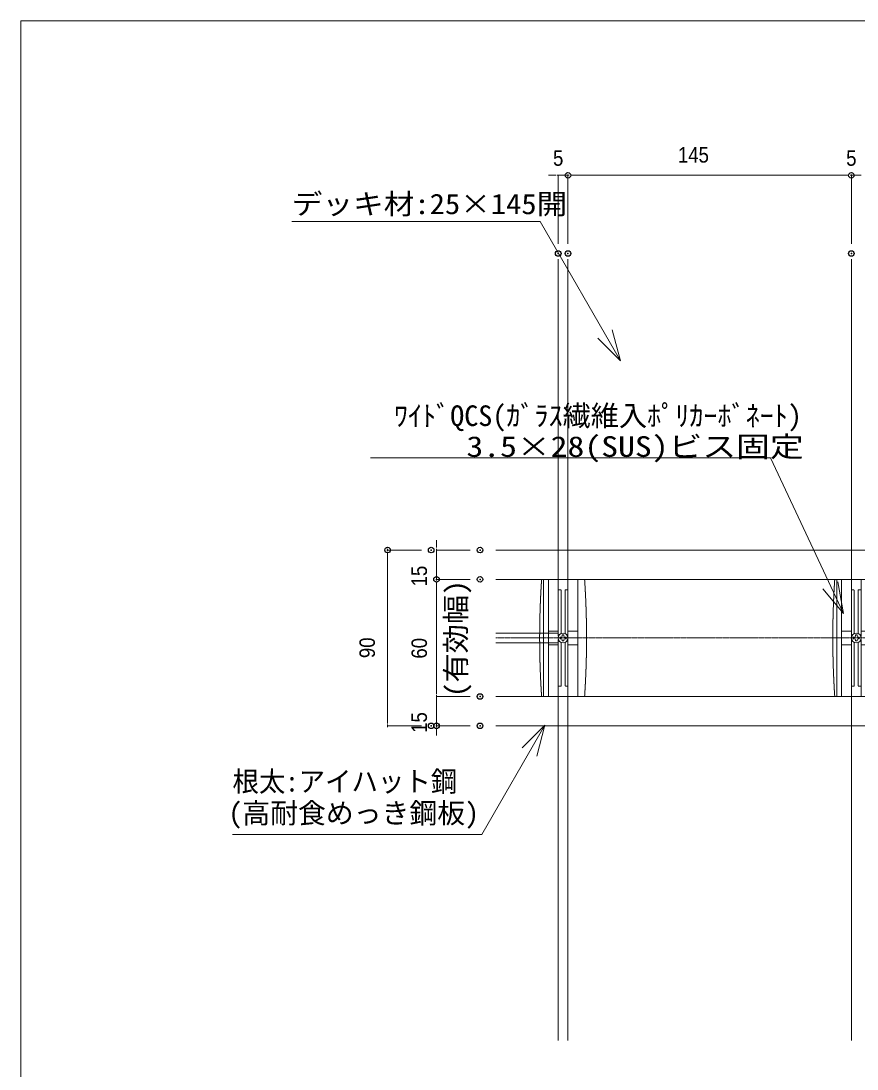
# Model space of a CAD drawing. Units: millimetres, scale not verified. Extents: x -12715 to 12220, y -3398 to 4210.
# Drawn here: x -1681 to -1253, y 3059 to 3596 of the extents above; entities that cross this region are included whole.
import ezdxf
from ezdxf.enums import TextEntityAlignment as Align

# ---------------------------------------------------------------- set-up
doc = ezdxf.new("R2010")
doc.units = ezdxf.units.MM
doc.header["$LTSCALE"] = 5.7
doc.header["$PDMODE"] = 32
doc.header["$PDSIZE"] = 2.85
doc.linetypes.add('CHAIN1', pattern=[8, 5, -1, 1, -1])
doc.linetypes.add('DASHED1', pattern=[1.8, 1.2, -0.6])
for name, color, linetype, lineweight in [('0-0_図枠', 7, 'Continuous', 9), ('0-1_デッキ', 7, 'Continuous', 9), ('0-2_文字', 4, 'Continuous', 9), ('0-3_寸法', 7, 'Continuous', 9), ('0-5_根太', 4, 'Continuous', 9), ('0-7_0', 7, 'Continuous', 9), ('0-B_WQCS', 4, 'Continuous', 9)]:
    doc.layers.add(name, color=color, linetype=linetype, lineweight=lineweight)
doc.layers.add('0-8_DEFPOINTS', color=7, linetype='Continuous')
doc.styles.add('Osaka', font='')
doc.styles.add('ＭＳ ゴシック', font='')
doc.styles.get('Osaka').set_extended_font_data('Osaka')
doc.styles.get('ＭＳ ゴシック').set_extended_font_data('MS Gothic')

# ---------------------------------------------------------------- blocks, each defined once
blk = doc.blocks.new('_DOT')
at = {"layer": '0-7_0'}
for p, q in [((-20, 0), (-40, 0)), ((-10, 0), (10, 0))]:
    blk.add_line(p, q, dxfattribs=at)
blk = doc.blocks.new('グループ-283-1')
at = {"layer": '0-5_根太', "linetype": 'DASHED1'}
for p, q in [((-68227.9, 16198.7), (-47051.8, 16198.7)), ((-68227.9, 15598.7), (-47051.8, 15598.7)), ((-68227.9, 13198.7), (-47051.8, 13198.7)), ((-68227.9, 12598.7), (-47051.8, 12598.7))]:
    blk.add_line(p, q, dxfattribs=at)
at = {"layer": '0-5_根太', "linetype": 'CHAIN1'}
blk.add_line((-68227.9, 14398.7), (-45345.4, 14398.7), dxfattribs=at)
blk = doc.blocks.new('シンボル-23')
at = {"layer": '0-2_文字', "style": 'ＭＳ ゴシック', "width": 0.95}
blk.add_text('根太:アイハット鋼', height=417.9, dxfattribs=at).set_placement((-1232, 430.3), align=Align.BOTTOM_LEFT)
at = {"layer": '0-2_文字', "style": 'ＭＳ ゴシック'}
blk.add_text('(高耐食めっき鋼板)', height=417.9, dxfattribs=at).set_placement((-1314.7, -217.8), align=Align.BOTTOM_LEFT)
blk = doc.blocks.new('グループ-401-1')
at = {"layer": '0-B_WQCS'}
blk.add_line((16, -39.2), (16, -62.5), dxfattribs=at)
for points in [[(-39.2, -16), (-62.5, -16), (-62.5, 16), (-39.2, 16)], [(-16, 39.3), (-16, 62.5), (16, 62.5), (16, 39.3)], [(39.2, 16), (62.5, 16), (62.5, -16), (39.2, -16)], [(16, -62.5), (-16, -62.5), (-16, -39.2)]]:
    blk.add_lwpolyline(points, dxfattribs=at)
blk.add_circle((0, 0), 100, dxfattribs=at)
for centre, start, end in [((-39.2, 39.3), 270, 0), ((39.2, 39.3), 180, 270), ((-39.2, -39.2), 0, 90), ((39.2, -39.2), 90, 180)]:
    blk.add_arc(centre, 23.2, start, end, dxfattribs=at)
blk = doc.blocks.new('グループ-402-1')
at = {"layer": '0-B_WQCS'}
blk.add_blockref('グループ-401-1', (0, 0), dxfattribs=at)
blk = doc.blocks.new('グループ-403-1')
at = {"layer": '0-B_WQCS', "linetype": 'DASHED1'}
for p, q in [((440, 1200), (-440, 1200)), ((-400, 1193.3), (-400, -1193.3)), ((-299.7, 1200), (-299.7, -1200)), ((-99.7, 1200), (-99.7, 29.8)), ((99.7, 29.8), (99.7, 1200)), ((299.7, -1200), (299.7, 1200)), ((-99.7, 988.4), (-40, 988.4)), ((-40, 96), (-40, 988.4)), ((40, 988.4), (40, 96)), ((40, 988.4), (99.7, 988.4)), ((-99.7, 140), (-299.7, 140)), ((99.7, 140), (299.7, 140)), ((-99.7, -140), (-299.7, -140)), ((-99.7, -29.8), (-99.7, -1200)), ((-40, -988.4), (-40, -96)), ((40, -96), (40, -988.4)), ((99.7, -1200), (99.7, -29.8)), ((99.7, -140), (299.7, -140)), ((-40, -988.4), (-99.7, -988.4)), ((99.7, -988.4), (40, -988.4)), ((440, -1200), (-440, -1200))]:
    blk.add_line(p, q, dxfattribs=at)
at = {"layer": '0-B_WQCS'}
for p, q in [((-99.7, 1200), (100.3, 1200)), ((100.3, -1200), (-99.7, -1200))]:
    blk.add_line(p, q, dxfattribs=at)
at = {"layer": '0-B_WQCS', "linetype": 'DASHED1'}
for centre, start, end in [((17540, 0), 176.1817, 183.8183), ((-17540, 0), 0, 3.8183), ((-17540, 0), 356.1817, 0)]:
    blk.add_arc(centre, 18020, start, end, dxfattribs=at)
at = {"layer": '0-B_WQCS'}
blk.add_blockref('グループ-402-1', (0, 0), dxfattribs=at)
blk = doc.blocks.new('グループ-404-1')
at = {"layer": '0-B_WQCS'}
blk.add_blockref('グループ-403-1', (0, 0), dxfattribs=at)
blk = doc.blocks.new('WQCS2016平')
at = {"layer": '0-B_WQCS'}
blk.add_blockref('グループ-404-1', (0, 0), dxfattribs=at)

msp = doc.modelspace()

# ---------------------------------------------------------------- linework, layer by layer
at = {"layer": '0-0_図枠', "color": 5}
msp.add_lwpolyline([(-1681.016, 3595.811), (318.984, 3595.811), (318.984, 2295.811), (-1681.016, 2295.811)], close=True, dxfattribs=at)
at = {"layer": '0-1_デッキ'}
for p, q in [((-1406.106, 3282.468), (-1406.106, 3473.859)), ((-1401.106, 3073.859), (-1401.106, 3473.859)), ((-1256.106, 3073.859), (-1256.106, 3473.859)), ((-1438.111, 3282.468), (-1406.106, 3282.468)), ((-1406.106, 3277.468), (-1438.111, 3277.468)), ((-1406.106, 3073.859), (-1406.106, 3277.468))]:
    msp.add_line(p, q, dxfattribs=at)
at = {"layer": '0-2_文字'}
for p, q in [((-1415.416, 3493.149), (-1542.428, 3493.149)), ((-1415.416, 3493.149), (-1374.223, 3421.8)), ((-1297.515, 3372.186), (-1502.127, 3372.186)), ((-1297.515, 3372.186), (-1260.183, 3292.467)), ((-1445.165, 3179.416), (-1412.874, 3235.345)), ((-1445.165, 3179.416), (-1572.797, 3179.416))]:
    msp.add_line(p, q, dxfattribs=at)
for points in [[(-1378.476, 3437.675), (-1374.223, 3421.8), (-1385.844, 3433.422)], [(-1263.037, 3308.653), (-1260.183, 3292.467), (-1270.748, 3305.057)], [(-1424.496, 3223.724), (-1412.874, 3235.345), (-1417.128, 3219.47)]]:
    msp.add_lwpolyline(points, dxfattribs=at)
at = {"layer": '0-3_寸法'}
for p, q in [((-1408.609, 3516.793), (-1411.113, 3516.793)), ((-1406.106, 3481.793), (-1406.106, 3516.793)), ((-1406.106, 3516.793), (-1401.106, 3516.793)), ((-1401.106, 3481.793), (-1401.106, 3516.793)), ((-1401.106, 3481.793), (-1401.106, 3516.793)), ((-1398.602, 3516.793), (-1258.609, 3516.793)), ((-1398.602, 3516.793), (-1396.098, 3516.793)), ((-1258.609, 3516.793), (-1261.113, 3516.793)), ((-1256.106, 3481.793), (-1256.106, 3516.793)), ((-1256.106, 3481.793), (-1256.106, 3516.793)), ((-1256.106, 3516.793), (-1251.106, 3516.793)), ((-1468.4, 3327.471), (-1468.4, 3329.975)), ((-1476.115, 3324.968), (-1493.4, 3324.968)), ((-1493.4, 3237.471), (-1493.4, 3322.464)), ((-1451.115, 3324.968), (-1468.4, 3324.968)), ((-1468.4, 3324.968), (-1468.4, 3309.968)), ((-1451.115, 3309.968), (-1468.4, 3309.968)), ((-1451.115, 3309.968), (-1468.4, 3309.968)), ((-1468.4, 3252.471), (-1468.4, 3307.464)), ((-1468.4, 3307.464), (-1468.4, 3304.96)), ((-1468.4, 3252.471), (-1468.4, 3254.975)), ((-1451.115, 3249.968), (-1468.4, 3249.968)), ((-1451.115, 3249.968), (-1468.4, 3249.968)), ((-1468.4, 3249.968), (-1468.4, 3234.968)), ((-1476.115, 3234.968), (-1493.4, 3234.968)), ((-1451.115, 3234.968), (-1468.4, 3234.968)), ((-1468.4, 3232.464), (-1468.4, 3229.96))]:
    msp.add_line(p, q, dxfattribs=at)
at = {"layer": '0-8_DEFPOINTS'}
for p in [(-1401.106, 3516.793), (-1256.106, 3516.793), (-1406.106, 3476.793), (-1401.106, 3476.793), (-1256.106, 3476.793), (-1493.4, 3324.968), (-1471.115, 3324.968), (-1446.115, 3324.968), (-1468.4, 3309.968), (-1446.115, 3309.968), (-1446.115, 3249.968), (-1471.115, 3234.968), (-1468.4, 3234.968), (-1446.115, 3234.968)]:
    msp.add_point(p, dxfattribs=at)

# ---------------------------------------------------------------- block references
at = {"layer": '0-2_文字', "xscale": 0.025, "yscale": 0.025}
msp.add_blockref('シンボル-23', (-1541.997, 3187.4), dxfattribs=at)
at = {"layer": '0-3_寸法', "xscale": 0.06259308, "yscale": 0.06259308}
for p in [(-1406.106, 3516.793), (-1256.106, 3516.793), (-1256.106, 3516.793)]:
    msp.add_blockref('_DOT', p, dxfattribs=at)
for p, rotation in [((-1401.106, 3516.793), 180), ((-1401.106, 3516.793), 180), ((-1468.4, 3324.968), 270), ((-1493.4, 3324.968), 90), ((-1468.4, 3309.968), 90), ((-1468.4, 3309.968), 90), ((-1468.4, 3249.968), 270), ((-1468.4, 3249.968), 270), ((-1493.4, 3234.968), 270), ((-1468.4, 3234.968), 90)]:
    msp.add_blockref('_DOT', p, dxfattribs=dict(at, rotation=rotation))
at = {"layer": '0-5_根太', "xscale": 0.025, "yscale": 0.025}
msp.add_blockref('グループ-283-1', (267.586, 2920), dxfattribs=at)
at = {"layer": '0-B_WQCS', "xscale": 0.025, "yscale": 0.025}
for p in [(-1403.606, 3279.968), (-1253.606, 3279.968)]:
    msp.add_blockref('WQCS2016平', p, dxfattribs=at)

# ---------------------------------------------------------------- texts
at = {"layer": '0-2_文字', "style": 'ＭＳ ゴシック'}
for s, height, width, p in [('デッキ材:25×145開', 10.45, 1.1, (-1542.428, 3493.774)), ('3.5×28(SUS)ビス固定', 10.56, 1.2, (-1453.08, 3369.497))]:
    msp.add_text(s, height=height, dxfattribs=dict(at, width=width)).set_placement(p, align=Align.BOTTOM_LEFT)
msp.add_text('ﾜｲﾄﾞQCS(ｶﾞﾗｽ繊維入ﾎﾟﾘｶｰﾎﾞﾈｰﾄ)', height=10.56, dxfattribs=at).set_placement((-1490.184, 3385.283), align=Align.BOTTOM_LEFT)
at = {"layer": '0-3_寸法', "style": 'Osaka', "width": 0.9}
for s, p in [('145', (-1344.894, 3520.919)), ('5', (-1408.777, 3519.293)), ('5', (-1258.777, 3519.293))]:
    msp.add_text(s, height=7.918, dxfattribs=at).set_placement(p, align=Align.BOTTOM_LEFT)
for s, p in [('15', (-1470.9, 3306.35)), ('90', (-1497.526, 3269.626)), ('60', (-1470.9, 3269.367)), ('15', (-1470.9, 3231.35))]:
    msp.add_text(s, height=7.918, rotation=90, dxfattribs=at).set_placement(p, align=Align.BOTTOM_LEFT)
at = {"layer": '0-3_寸法', "color": 4, "style": 'ＭＳ ゴシック', "width": 1.05}
msp.add_text('(有効幅)', height=10.45, rotation=90, dxfattribs=at).set_placement((-1450.147, 3249.677), align=Align.BOTTOM_LEFT)

doc.saveas('drawing.dxf')
